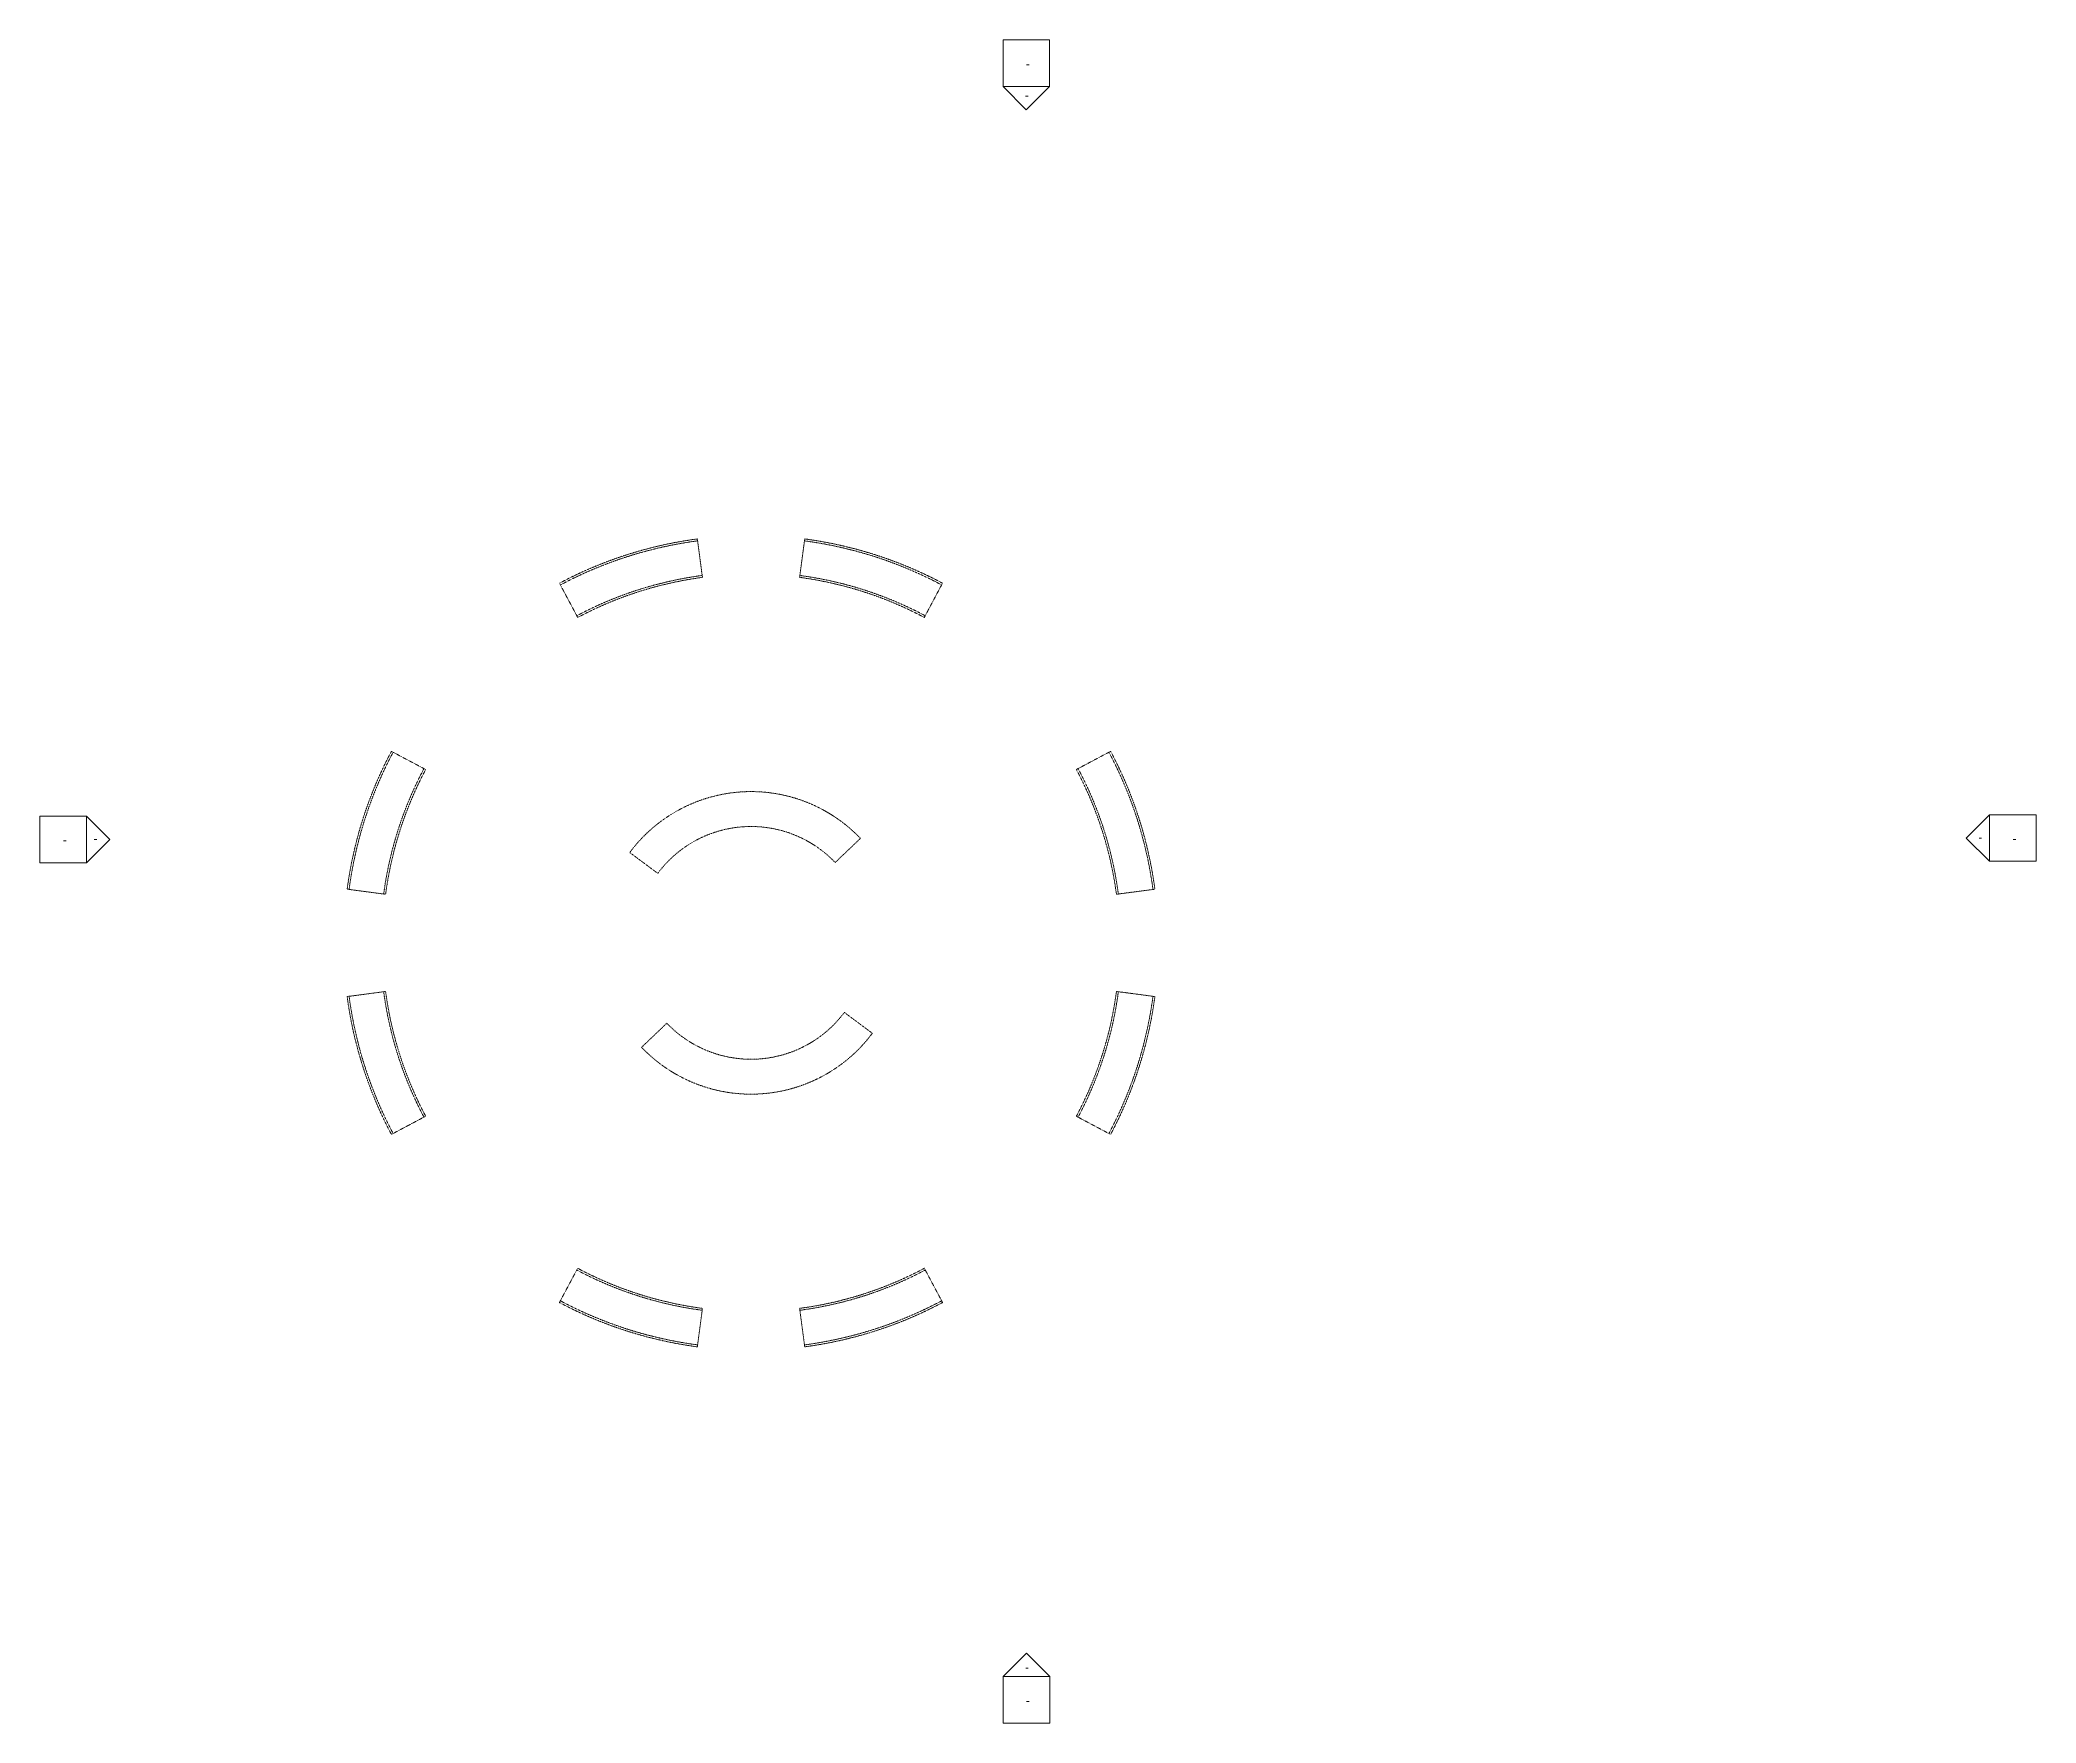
# Model space of a CAD drawing. Header units: inches. Extents: x -1067 to 992, y -835 to 901.
import ezdxf

# ---------------------------------------------------------------- set-up
doc = ezdxf.new("R2010")
doc.units = ezdxf.units.IN
doc.header["$MEASUREMENT"] = 0
doc.linetypes.add('Overhead 1_16_', pattern=[0.101562, 0.0625, -0.039062])
doc.layers.add('A-ANNO-SYMB', color=6, linetype='Continuous', lineweight=9)
doc.layers.add('A-SECT-MBND', color=5, linetype='Overhead 1_16_', lineweight=9)

# ---------------------------------------------------------------- blocks, each defined once
blk = doc.blocks.new('Elevation - Detail Number-151647-Arena O Ring')
at = {"layer": 'A-ANNO-SYMB'}
for p, q in [((-0.25, -0.25), (-0.25, 0.25)), ((-0.25, 0.25), (0.25, 0.25)), ((0.25, 0.25), (0.25, -0.25)), ((0.25, -0.25), (-0.25, -0.25))]:
    blk.add_line(p, q, dxfattribs=at)
blk = doc.blocks.new('Elevation - Detail Number-151370-Arena O Ring')
at = {"layer": 'A-ANNO-SYMB'}
for p, q in [((0, 0.25), (-0.25, 0)), ((0.25, 0), (0, 0.25)), ((-0.25, 0), (0.25, 0))]:
    blk.add_line(p, q, dxfattribs=at)
blk = doc.blocks.new('Elevation - Detail Number-V1-Arena O Ring')
at = {"layer": 'A-ANNO-SYMB'}
for p, q in [((0, 0.25), (-0.25, 0)), ((0.25, 0), (0, 0.25)), ((-0.25, 0), (0.25, 0))]:
    blk.add_line(p, q, dxfattribs=at)

msp = doc.modelspace()

# ---------------------------------------------------------------- linework, layer by layer
at = {"layer": 'A-SECT-MBND'}
for p, q in [((-388.5, 384.5), (-388.8, 386.5)), ((-388.5, 384.5), (-383.8, 348.8)), ((-283, 348.8), (-278.3, 384.5)), ((-278.3, 384.5), (-278, 386.5)), ((-531, 340.8), (-530.1, 339.1)), ((-530.1, 339.1), (-513.1, 307.3)), ((-383.8, 348.8), (-383.5, 346.8)), ((-283, 348.8), (-283.3, 346.8)), ((-153.7, 307.3), (-136.8, 339.1)), ((-135.8, 340.8), (-136.8, 339.1)), ((-512.2, 305.5), (-513.1, 307.3)), ((-154.7, 305.5), (-153.7, 307.3)), ((-704.3, 167.5), (-702.6, 166.5)), ((-670.8, 149.6), (-702.6, 166.5)), ((35.7, 166.5), (3.9, 149.6)), ((37.5, 167.5), (35.7, 166.5)), ((-669, 148.7), (-670.8, 149.6)), ((2.2, 148.7), (3.9, 149.6)), ((-429.6, 41.6), (-458.5, 63.1)), ((-246.6, 52.8), (-220.6, 77.6)), ((-748, 25), (-750, 25.3)), ((-712.3, 20.3), (-748, 25)), ((81.2, 25), (45.5, 20.3)), ((81.2, 25), (83.2, 25.3)), ((-712.3, 20.3), (-710.3, 20)), ((45.5, 20.3), (43.5, 20)), ((-748, -85.2), (-712.3, -80.5)), ((-712.3, -80.5), (-710.3, -80.2)), ((45.5, -80.5), (43.5, -80.2)), ((45.5, -80.5), (81.2, -85.2)), ((-748, -85.2), (-750, -85.5)), ((-237.2, -101.8), (-208.3, -123.3)), ((81.2, -85.2), (83.2, -85.5)), ((-420.2, -112.9), (-446.3, -137.8)), ((-702.6, -226.7), (-670.8, -209.8)), ((-669, -208.9), (-670.8, -209.8)), ((2.2, -208.9), (3.9, -209.8)), ((3.9, -209.8), (35.7, -226.7)), ((-704.3, -227.7), (-702.6, -226.7)), ((37.5, -227.7), (35.7, -226.7)), ((-513.1, -367.4), (-530.1, -399.2)), ((-512.2, -365.7), (-513.1, -367.4)), ((-154.7, -365.7), (-153.7, -367.4)), ((-136.8, -399.2), (-153.7, -367.4)), ((-531, -401), (-530.1, -399.2)), ((-383.8, -409), (-388.5, -444.7)), ((-383.8, -409), (-383.5, -407)), ((-283, -409), (-283.3, -407)), ((-278.3, -444.7), (-283, -409)), ((-135.8, -401), (-136.8, -399.2)), ((-388.5, -444.7), (-388.8, -446.7)), ((-278.3, -444.7), (-278, -446.7))]:
    msp.add_line(p, q, dxfattribs=at)
for radius, start, end in [(420.2, 97.5726, 118.0435), (418.2, 97.5726, 118.0435), (418.2, 97.5726, 118.0435), (418.2, 61.9565, 82.4274), (418.2, 61.9565, 82.4274), (420.2, 61.9565, 82.4274), (382.2, 97.5726, 118.0435), (382.2, 97.5726, 118.0435), (380.2, 97.5726, 118.0435), (380.2, 61.9565, 82.4274), (382.2, 61.9565, 82.4274), (382.2, 61.9565, 82.4274), (420.2, 151.9565, 172.4274), (418.2, 151.9565, 172.4274), (418.2, 151.9565, 172.4274), (418.2, 7.5726, 28.0435), (418.2, 7.5726, 28.0435), (420.2, 7.5726, 28.0435), (382.2, 151.9565, 172.4274), (382.2, 151.9565, 172.4274), (380.2, 151.9565, 172.4274), (380.2, 7.5726, 28.0435), (382.2, 7.5726, 28.0435), (382.2, 7.5726, 28.0435), (156, 43.6536, 143.2984), (120, 43.6536, 143.2984), (382.2, 187.5726, 208.0435), (382.2, 187.5726, 208.0435), (380.2, 187.5726, 208.0435), (380.2, 331.9565, 352.4274), (382.2, 331.9565, 352.4274), (382.2, 331.9565, 352.4274), (420.2, 187.5726, 208.0435), (418.2, 187.5726, 208.0435), (418.2, 187.5726, 208.0435), (120, 223.6536, 323.2984), (418.2, 331.9565, 352.4274), (418.2, 331.9565, 352.4274), (420.2, 331.9565, 352.4274), (156, 223.6536, 323.2984), (382.2, 241.9565, 262.4274), (382.2, 241.9565, 262.4274), (380.2, 241.9565, 262.4274), (380.2, 277.5726, 298.0435), (382.2, 277.5726, 298.0435), (382.2, 277.5726, 298.0435), (420.2, 241.9565, 262.4274), (418.2, 241.9565, 262.4274), (418.2, 241.9565, 262.4274), (418.2, 277.5726, 298.0435), (418.2, 277.5726, 298.0435), (420.2, 277.5726, 298.0435)]:
    msp.add_arc((-333.4, -30.1), radius, start, end, dxfattribs=at)

# ---------------------------------------------------------------- block references
at = {"layer": 'A-ANNO-SYMB', "xscale": 95.99999999999994, "yscale": 95.99999999999994, "zscale": 95.99999999999994}
for name, p in [('Elevation - Detail Number-151647-Arena O Ring', (-49.5, 877)), ('Elevation - Detail Number-151647-Arena O Ring', (-1042.8, 76.6)), ('Elevation - Detail Number-151647-Arena O Ring', (968, 78)), ('Elevation - Detail Number-151370-Arena O Ring', (-49.3, -786.6)), ('Elevation - Detail Number-151647-Arena O Ring', (-49.3, -810.6))]:
    msp.add_blockref(name, p, dxfattribs=at)
at = {"layer": 'A-ANNO-SYMB', "extrusion": (0, 0, -1), "xscale": 95.99999999999994, "yscale": 95.99999999999994, "zscale": 95.99999999999994}
for p, rotation in [((49.5, 853), 180), ((1018.8, 76.6), 90.00000000000038)]:
    msp.add_blockref('Elevation - Detail Number-V1-Arena O Ring', p, dxfattribs=dict(at, rotation=rotation))
at = {"layer": 'A-ANNO-SYMB', "xscale": 95.99999999999994, "yscale": 95.99999999999994, "zscale": 95.99999999999994, "rotation": 90}
msp.add_blockref('Elevation - Detail Number-151370-Arena O Ring', (944, 78), dxfattribs=at)

# ---------------------------------------------------------------- next in the draw order: texts
at = {"layer": 'A-ANNO-SYMB', "char_height": 8.852, "width": 4.86, "attachment_point": 2, "line_spacing_factor": 0.938532, "bg_fill": 3, "box_fill_scale": 1.25, "bg_fill_color": 0, "bg_fill_transparency": 0}
for insert in [(-47.9, 880.8), (-49, 848.3), (-1041.2, 80.4), (-1009.4, 81.9), (934.5, 83.2), (969.6, 81.8), (-48.8, -772.4), (-47.8, -806.8)]:
    msp.add_mtext('\\fArial|b0|i0|c0|p34|;-', dxfattribs=dict(at, insert=insert))

doc.saveas('drawing.dxf')
